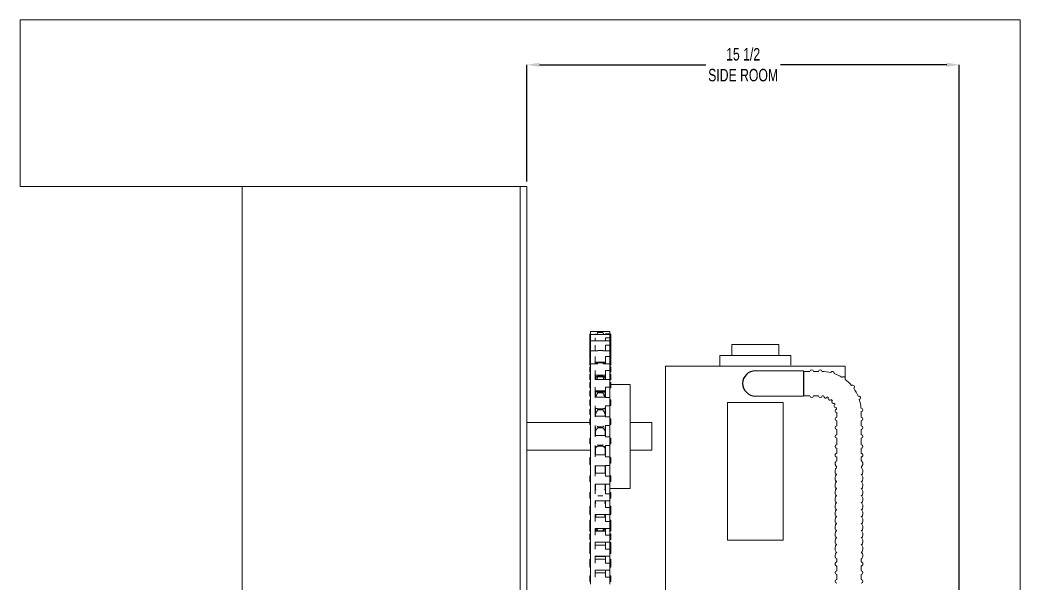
# Model space of a CAD drawing. Header units: inches. Extents: x 1.6 to 27.5, y 3.7 to 19.3.
# Drawn here: x 1.58 to 13.58, y 12.52 to 19.28 of the extents above; entities that cross this region are included whole.
import ezdxf

# ---------------------------------------------------------------- set-up
doc = ezdxf.new("R2010")
doc.units = ezdxf.units.IN
doc.header["$MEASUREMENT"] = 0
doc.header["$PDSIZE"] = -1
doc.layers.add('DIM', color=1, linetype='Continuous')
doc.styles.add('SLDTEXTSTYLE0', font='ARIAL.TTF', dxfattribs={"width": 0.7})
doc.dimstyles.new('SLDDIMSTYLE0', dxfattribs={"dimtxt": 0.15, "dimasz": 0.15, "dimexe": 0, "dimexo": 0.0625, "dimgap": 0.0375, "dimtad": 0, "dimtih": 1, "dimtoh": 1, "dimdec": 3, "dimlfac": 3, "dimrnd": 1e-09, "dimzin": 12, "dimdsep": 46, "dimtxsty": 'SLDTEXTSTYLE0', "dimsah": 1, "dimcen": 0.09, "dimadec": 0, "dimazin": 0, "dimtfac": 1, "dimtdec": 3, "dimtofl": 0, "dimtmove": 0, "dimatfit": 3, "dimfxl": 0, "dimtolj": 1, "dimtzin": 12, "dimarcsym": 0})

# ---------------------------------------------------------------- blocks, each defined once
blk = doc.blocks.new('*D42')
at = {"color": 0, "linetype": 'ByBlock', "lineweight": -2}
for p, q in [((7.666, 17.343), (7.666, 18.743)), ((7.816, 18.743), (9.811, 18.743)), ((12.704, 18.743), (10.708, 18.743)), ((12.854, 7.989), (12.854, 18.743))]:
    blk.add_line(p, q, dxfattribs=at)
at = {"color": 0, "linetype": 'ByBlock'}
for points in [[(7.666, 18.743), (7.816, 18.768), (7.816, 18.718)], [(12.854, 18.743), (12.704, 18.768), (12.704, 18.718)]]:
    blk.add_solid(points, dxfattribs=at)
at = {"layer": 'DEFPOINTS', "color": 0, "linetype": 'ByBlock'}
for p in [(7.666, 17.281), (12.854, 7.926)]:
    blk.add_point(p, dxfattribs=at)
at = {"color": 0, "linetype": 'ByBlock', "insert": (10.26, 18.743), "char_height": 0.15, "attachment_point": 5, "style": 'SLDTEXTSTYLE0'}
blk.add_mtext('15 1/2\\PSIDE ROOM', dxfattribs=at)

msp = doc.modelspace()

# ---------------------------------------------------------------- linework, layer by layer
at = {"color": 7, "linetype": 'Continuous', "lineweight": 15}
for p, q in [((1.582454, 19.2807), (1.582454, 17.2807)), ((13.582454, 19.2807), (1.582454, 19.2807)), ((13.582454, 5.280699), (13.582454, 19.2807)), ((1.582454, 17.2807), (4.24912, 17.2807)), ((4.24912, 17.2807), (7.582454, 17.2807)), ((4.24912, 11.247366), (4.24912, 17.2807)), ((7.582454, 17.2807), (7.582454, 10.614033)), ((7.665787, 17.2807), (7.582454, 17.2807)), ((7.665787, 17.2807), (7.665787, 10.614033)), ((8.420787, 15.507549), (8.420787, 15.473144)), ((8.429954, 15.540883), (8.429954, 15.512062)), ((8.429954, 15.512062), (8.429954, 15.506477)), ((8.429954, 15.506477), (8.429954, 15.500247)), ((8.429954, 15.500247), (8.429954, 15.466252)), ((8.483287, 15.512062), (8.483287, 15.506477)), ((8.515037, 15.528534), (8.515037, 15.529562)), ((8.515037, 15.529562), (8.577287, 15.529562)), ((8.577287, 15.528534), (8.515037, 15.528534)), ((8.577287, 15.528534), (8.577287, 15.529562)), ((8.608287, 15.512062), (8.66162, 15.512062)), ((8.608287, 15.512062), (8.608287, 15.506477)), ((8.66162, 15.540883), (8.66162, 15.512062)), ((8.66162, 15.512062), (8.66162, 15.506477)), ((8.66162, 15.506477), (8.66162, 15.466252)), ((8.670787, 15.507549), (8.670787, 15.473144)), ((8.420787, 15.473144), (8.420787, 15.470029)), ((8.420787, 15.470029), (8.420787, 15.406477)), ((8.420787, 15.406477), (8.420787, 15.394413)), ((8.420787, 15.394413), (8.420787, 15.387982)), ((8.420787, 15.387982), (8.420787, 15.327746)), ((8.429954, 15.466252), (8.429954, 15.427746)), ((8.429954, 15.427746), (8.429954, 15.414885)), ((8.429954, 15.414885), (8.429954, 15.375106)), ((8.429954, 15.375106), (8.429954, 15.307701)), ((8.483287, 15.466252), (8.483287, 15.427746)), ((8.483287, 15.375106), (8.483287, 15.307701)), ((8.608287, 15.466252), (8.66162, 15.466252)), ((8.608287, 15.466252), (8.608287, 15.428074)), ((8.608287, 15.375106), (8.608287, 15.307701)), ((8.608287, 15.375106), (8.66162, 15.375106)), ((8.66162, 15.466252), (8.66162, 15.428074)), ((8.66162, 15.427746), (8.66162, 15.375106)), ((8.66162, 15.375106), (8.66162, 15.307701)), ((8.670787, 15.473144), (8.670787, 15.470029)), ((8.670787, 15.470029), (8.670787, 15.406477)), ((8.670787, 15.406477), (8.670787, 15.394413)), ((8.670787, 15.394413), (8.670787, 15.387982)), ((8.670787, 15.387982), (8.670787, 15.327746)), ((10.12337, 15.384033), (10.206064, 15.384033)), ((10.206064, 15.384033), (10.688037, 15.384033)), ((8.420787, 15.327746), (8.420787, 15.274368)), ((8.420787, 15.274368), (8.420787, 15.263592)), ((8.420787, 15.263592), (8.420787, 15.207701)), ((8.429954, 15.307701), (8.429954, 15.28615)), ((8.429954, 15.28615), (8.429954, 15.242109)), ((8.429954, 15.242109), (8.429954, 15.150933)), ((8.483287, 15.242109), (8.483287, 15.150933)), ((8.515037, 15.307281), (8.515037, 15.310576)), ((8.515037, 15.310576), (8.577287, 15.310576)), ((8.577287, 15.307281), (8.577287, 15.310576)), ((8.608287, 15.242109), (8.66162, 15.242109)), ((8.608287, 15.242109), (8.608287, 15.150698)), ((8.66162, 15.307701), (8.66162, 15.242109)), ((8.66162, 15.242109), (8.66162, 15.150698)), ((8.670787, 15.327746), (8.670787, 15.274368)), ((8.670787, 15.274368), (8.670787, 15.263592)), ((8.670787, 15.263592), (8.670787, 15.207701)), ((9.979037, 15.2507), (10.104005, 15.2507)), ((10.104005, 15.2507), (10.83237, 15.2507)), ((8.420787, 15.201624), (8.420787, 15.134957)), ((8.429954, 15.150933), (8.429954, 15.118967)), ((8.489037, 15.174368), (8.489037, 15.150933)), ((8.515037, 15.162615), (8.515037, 15.170958)), ((8.515037, 15.170958), (8.577287, 15.170958)), ((8.577287, 15.162615), (8.515037, 15.162615)), ((8.577287, 15.162615), (8.577287, 15.170958)), ((8.603287, 15.150933), (8.603287, 15.174368)), ((8.66162, 15.150933), (8.66162, 15.072347)), ((8.670787, 15.201624), (8.670787, 15.134957)), ((9.32737, 15.124033), (11.484037, 15.124033)), ((8.420787, 15.117599), (8.420787, 15.101616)), ((8.420787, 15.101616), (8.420787, 15.050933)), ((8.420787, 15.028936), (8.420787, 14.962269)), ((8.429954, 15.118967), (8.429954, 15.072347)), ((8.429954, 15.072347), (8.429954, 14.962269)), ((8.483287, 15.072347), (8.483287, 14.963435)), ((8.489037, 15.017599), (8.489037, 14.981628)), ((8.515037, 14.994625), (8.515037, 15.00429)), ((8.515037, 15.00429), (8.577287, 15.00429)), ((8.577287, 14.994625), (8.577287, 15.00429)), ((8.603287, 14.981628), (8.603287, 15.017599)), ((8.608287, 15.072347), (8.66162, 15.072347)), ((8.608287, 15.072347), (8.608287, 14.963018)), ((8.66162, 15.072347), (8.66162, 14.963018)), ((8.670787, 15.117599), (8.670787, 15.101616)), ((8.670787, 15.101616), (8.670787, 15.050933)), ((8.670787, 15.028936), (8.670787, 14.962269)), ((10.405938, 15.068452), (10.984037, 15.068452)), ((10.984037, 15.068452), (10.984037, 14.765755)), ((10.988448, 14.768533), (10.988448, 15.0602)), ((11.20788, 15.055202), (11.20788, 15.0602)), ((8.420787, 14.930102), (8.420787, 14.908248)), ((8.420787, 14.908248), (8.420787, 14.863435)), ((8.429954, 14.963018), (8.429954, 14.919728)), ((8.429954, 14.919728), (8.429954, 14.872312)), ((8.489037, 14.963435), (8.489037, 14.981628)), ((8.577287, 14.994625), (8.515037, 14.994625)), ((8.603287, 14.963435), (8.603287, 14.981628)), ((8.66162, 14.963018), (8.608287, 14.963018)), ((8.66162, 14.963018), (8.66162, 14.872312)), ((8.670787, 14.930102), (8.670787, 14.908248)), ((8.670787, 14.908248), (8.670787, 14.863435)), ((8.905704, 14.9057), (8.905704, 13.6557)), ((8.420787, 14.828909), (8.420787, 14.762243)), ((8.429954, 14.872312), (8.429954, 14.749247)), ((8.483287, 14.872312), (8.483287, 14.749247)), ((8.489037, 14.830102), (8.489037, 14.812854)), ((8.489037, 14.752379), (8.489037, 14.812854)), ((8.515037, 14.804943), (8.515037, 14.815636)), ((8.515037, 14.815636), (8.577287, 14.815636)), ((8.577287, 14.804943), (8.515037, 14.804943)), ((8.577287, 14.804943), (8.577287, 14.815636)), ((8.603287, 14.812854), (8.603287, 14.830102)), ((8.603287, 14.752379), (8.603287, 14.812854)), ((8.608287, 14.872312), (8.608287, 14.749247)), ((8.608287, 14.872312), (8.66162, 14.872312)), ((8.66162, 14.872312), (8.66162, 14.749247)), ((10.984037, 14.765755), (10.405474, 14.765755)), ((8.420787, 14.719046), (8.420787, 14.690882)), ((8.420787, 14.690882), (8.420787, 14.652379)), ((8.429954, 14.749247), (8.429954, 14.696052)), ((8.429954, 14.696052), (8.429954, 14.649654)), ((8.429954, 14.649654), (8.429954, 14.517557)), ((8.483287, 14.649654), (8.483287, 14.517557)), ((8.66162, 14.749247), (8.608287, 14.749247)), ((8.608287, 14.649654), (8.608287, 14.517557)), ((8.608287, 14.649654), (8.66162, 14.649654)), ((8.66162, 14.749247), (8.66162, 14.649654)), ((8.66162, 14.649654), (8.66162, 14.517557)), ((8.670787, 14.719046), (8.670787, 14.690882)), ((8.670787, 14.690882), (8.670787, 14.652379)), ((10.07237, 13.036533), (10.07237, 14.686533)), ((10.07237, 14.686533), (10.739037, 14.686533)), ((10.739037, 13.036533), (10.739037, 14.686533)), ((8.420787, 14.609194), (8.420787, 14.542527)), ((8.489037, 14.527715), (8.489037, 14.619046)), ((8.489037, 14.527715), (8.489037, 14.525835)), ((8.515037, 14.599332), (8.515037, 14.610728)), ((8.515037, 14.610728), (8.577287, 14.610728)), ((8.577287, 14.599332), (8.515037, 14.599332)), ((8.577287, 14.599332), (8.577287, 14.610728)), ((8.603287, 14.527715), (8.603287, 14.619046)), ((8.603287, 14.525835), (8.603287, 14.527715)), ((8.420787, 14.492502), (8.420787, 14.45783)), ((8.420787, 14.45783), (8.420787, 14.425835)), ((8.429954, 14.517557), (8.429954, 14.456493)), ((8.429954, 14.456493), (8.429954, 14.412886)), ((8.429954, 14.412886), (8.429954, 14.27681)), ((8.483287, 14.412886), (8.483287, 14.27681)), ((8.66162, 14.517557), (8.608287, 14.517557)), ((8.608287, 14.412886), (8.66162, 14.412886)), ((8.608287, 14.412886), (8.608287, 14.27681)), ((8.66162, 14.517557), (8.66162, 14.412886)), ((8.66162, 14.412886), (8.66162, 14.27681)), ((8.670787, 14.492502), (8.670787, 14.45783)), ((8.670787, 14.45783), (8.670787, 14.425835)), ((9.165787, 14.447366), (9.165787, 14.322366)), ((8.483287, 14.322366), (8.489037, 14.322366)), ((8.489037, 14.329083), (8.489037, 14.392502)), ((8.489037, 14.329083), (8.489037, 14.292466)), ((8.515037, 14.384039), (8.515037, 14.395793)), ((8.515037, 14.395793), (8.577287, 14.395793)), ((8.577287, 14.384039), (8.515037, 14.384039)), ((8.577287, 14.384039), (8.577287, 14.395793)), ((8.603287, 14.329083), (8.603287, 14.392502)), ((8.603287, 14.292466), (8.603287, 14.329083)), ((9.165787, 14.239033), (9.165787, 14.322366)), ((8.420787, 14.259133), (8.420787, 14.218005)), ((8.420787, 14.218005), (8.420787, 14.192466)), ((8.429954, 14.27681), (8.429954, 14.210211)), ((8.429954, 14.210211), (8.429954, 14.171064)), ((8.429954, 14.171064), (8.429954, 14.036212)), ((8.483287, 14.171064), (8.483287, 14.036212)), ((8.515037, 14.165606), (8.515037, 14.17736)), ((8.515037, 14.17736), (8.577287, 14.17736)), ((8.577287, 14.165606), (8.515037, 14.165606)), ((8.577287, 14.165606), (8.577287, 14.17736)), ((8.66162, 14.27681), (8.608287, 14.27681)), ((8.608287, 14.171064), (8.66162, 14.171064)), ((8.608287, 14.171064), (8.608287, 14.036212)), ((8.66162, 14.27681), (8.66162, 14.171064)), ((8.66162, 14.171064), (8.66162, 14.036212)), ((8.670787, 14.259133), (8.670787, 14.218005)), ((8.670787, 14.218005), (8.670787, 14.192466)), ((9.165787, 14.239033), (9.165787, 14.114033)), ((8.489037, 14.12898), (8.489037, 14.159133)), ((8.489037, 14.12898), (8.489037, 14.061197)), ((8.603287, 14.12898), (8.603287, 14.159133)), ((8.603287, 14.061197), (8.603287, 14.12898)), ((8.420787, 14.027863), (8.420787, 13.980578)), ((8.420787, 13.980578), (8.420787, 13.961197)), ((8.420787, 13.942487), (8.420787, 13.961634)), ((8.429954, 14.036212), (8.429954, 13.966625)), ((8.429954, 13.966625), (8.429954, 13.933434)), ((8.429954, 13.933434), (8.429954, 13.804964)), ((8.483287, 13.933434), (8.483287, 13.804964)), ((8.489037, 13.927863), (8.489037, 13.842557)), ((8.603287, 13.842557), (8.603287, 13.927863)), ((8.66162, 14.036212), (8.608287, 14.036212)), ((8.608287, 13.933434), (8.66162, 13.933434)), ((8.608287, 13.933434), (8.608287, 13.804964)), ((8.66162, 14.036212), (8.66162, 13.933434)), ((8.66162, 13.933434), (8.66162, 13.804964)), ((8.670787, 14.027863), (8.670787, 13.980578)), ((8.670787, 13.980578), (8.670787, 13.961197)), ((11.384281, 14.034421), (11.384281, 13.987734)), ((11.675948, 13.987635), (11.675948, 14.034337)), ((8.420787, 13.807537), (8.420787, 13.808891)), ((8.420787, 13.807537), (8.420787, 13.754627)), ((8.429954, 13.804964), (8.429954, 13.735049)), ((8.66162, 13.804964), (8.608287, 13.804964)), ((8.66162, 13.804964), (8.66162, 13.709084)), ((8.670787, 13.807537), (8.670787, 13.754627)), ((8.420787, 13.754627), (8.420787, 13.740871)), ((8.429954, 13.735049), (8.429954, 13.708891)), ((8.429954, 13.708891), (8.429954, 13.591907)), ((8.483287, 13.708891), (8.483287, 13.591907)), ((8.489037, 13.707537), (8.489037, 13.664743)), ((8.603287, 13.664743), (8.603287, 13.707537)), ((8.608287, 13.709084), (8.66162, 13.709084)), ((8.608287, 13.709084), (8.608287, 13.591907)), ((8.66162, 13.709084), (8.66162, 13.591907)), ((8.670787, 13.754627), (8.670787, 13.740871)), ((8.420787, 13.60658), (8.420787, 13.608627)), ((8.420787, 13.60658), (8.420787, 13.548793)), ((8.429954, 13.591907), (8.429954, 13.52434)), ((8.489037, 13.639913), (8.489037, 13.664743)), ((8.515037, 13.566774), (8.577287, 13.566774)), ((8.603287, 13.639913), (8.603287, 13.664743)), ((8.66162, 13.591907), (8.608287, 13.591907)), ((8.66162, 13.591907), (8.66162, 13.506649)), ((8.670787, 13.60658), (8.670787, 13.608627)), ((8.670787, 13.60658), (8.670787, 13.548793)), ((8.420787, 13.548793), (8.420787, 13.539913)), ((8.420787, 13.443904), (8.420787, 13.377237)), ((8.429954, 13.52434), (8.429954, 13.506649)), ((8.429954, 13.506649), (8.429954, 13.428094)), ((8.483287, 13.506649), (8.483287, 13.428094)), ((8.489037, 13.477237), (8.489037, 13.505644)), ((8.603287, 13.477237), (8.603287, 13.505644)), ((8.608287, 13.506649), (8.66162, 13.506649)), ((8.608287, 13.506649), (8.608287, 13.428094)), ((8.66162, 13.506649), (8.66162, 13.428094)), ((8.670787, 13.548793), (8.670787, 13.539913)), ((8.670787, 13.443904), (8.670787, 13.377237)), ((8.420787, 13.360844), (8.420787, 13.377237)), ((8.420787, 13.341697), (8.420787, 13.360844)), ((8.429954, 13.428094), (8.429954, 13.343973)), ((8.429954, 13.343973), (8.429954, 13.261064)), ((8.483287, 13.343973), (8.483287, 13.261064)), ((8.489037, 13.310598), (8.489037, 13.343904)), ((8.603287, 13.310598), (8.603287, 13.343904)), ((8.66162, 13.428094), (8.608287, 13.428094)), ((8.608287, 13.343973), (8.66162, 13.343973)), ((8.608287, 13.343973), (8.608287, 13.261064)), ((8.66162, 13.428094), (8.66162, 13.343973)), ((8.66162, 13.343973), (8.66162, 13.261064)), ((8.670787, 13.360844), (8.670787, 13.377237)), ((8.670787, 13.341697), (8.670787, 13.360844)), ((8.420787, 13.276873), (8.420787, 13.210207)), ((8.420787, 13.16058), (8.420787, 13.2081)), ((8.429954, 13.261064), (8.429954, 13.176942)), ((8.489037, 13.310598), (8.489037, 13.310207)), ((8.603287, 13.310207), (8.603287, 13.310598)), ((8.66162, 13.261064), (8.608287, 13.261064)), ((8.66162, 13.261064), (8.66162, 13.176942)), ((8.670787, 13.276873), (8.670787, 13.210207)), ((8.670787, 13.16058), (8.670787, 13.2081)), ((8.420787, 13.141434), (8.420787, 13.16058)), ((8.420787, 13.109843), (8.420787, 13.043176)), ((8.429954, 13.176942), (8.429954, 13.094033)), ((8.429954, 13.094033), (8.429954, 13.009912)), ((8.483287, 13.176942), (8.483287, 13.094033)), ((8.489037, 13.158432), (8.489037, 13.176873)), ((8.515037, 13.142497), (8.515037, 13.147484)), ((8.515037, 13.147484), (8.577287, 13.147484)), ((8.577287, 13.142497), (8.577287, 13.147484)), ((8.603287, 13.158432), (8.603287, 13.176873)), ((8.608287, 13.176942), (8.66162, 13.176942)), ((8.608287, 13.176942), (8.608287, 13.094033)), ((8.66162, 13.094033), (8.608287, 13.094033)), ((8.66162, 13.176942), (8.66162, 13.094033)), ((8.66162, 13.094033), (8.66162, 13.009912)), ((8.670787, 13.141434), (8.670787, 13.16058)), ((8.670787, 13.109843), (8.670787, 13.043176)), ((8.420787, 12.960317), (8.420787, 13.007837)), ((8.420787, 12.942812), (8.420787, 12.960317)), ((8.429954, 13.009912), (8.429954, 12.927002)), ((8.483287, 13.009912), (8.483287, 12.927002)), ((8.608287, 13.009912), (8.66162, 13.009912)), ((8.608287, 13.009912), (8.608287, 12.927002)), ((8.66162, 13.009912), (8.66162, 12.927002)), ((8.670787, 12.960317), (8.670787, 13.007837)), ((8.670787, 12.942812), (8.670787, 12.960317)), ((10.07237, 13.036533), (10.739037, 13.036533)), ((8.420787, 12.942812), (8.420787, 12.876145)), ((8.429954, 12.927002), (8.429954, 12.842881)), ((8.429954, 12.842881), (8.429954, 12.759972)), ((8.483287, 12.842881), (8.483287, 12.759972)), ((8.66162, 12.927002), (8.608287, 12.927002)), ((8.608287, 12.842881), (8.66162, 12.842881)), ((8.608287, 12.842881), (8.608287, 12.759972)), ((8.66162, 12.927002), (8.66162, 12.842881)), ((8.66162, 12.842881), (8.66162, 12.759972)), ((8.670787, 12.942812), (8.670787, 12.876145)), ((8.420787, 12.775781), (8.420787, 12.807574)), ((8.420787, 12.775781), (8.420787, 12.709115)), ((8.429954, 12.759972), (8.429954, 12.67585)), ((8.66162, 12.759972), (8.608287, 12.759972)), ((8.66162, 12.759972), (8.66162, 12.67585)), ((8.670787, 12.775781), (8.670787, 12.807574)), ((8.670787, 12.775781), (8.670787, 12.709115)), ((11.384281, 12.728958), (11.384281, 12.699652)), ((11.675948, 12.699652), (11.675948, 12.729155)), ((8.420787, 12.608751), (8.420787, 12.542084)), ((8.429954, 12.67585), (8.429954, 12.592941)), ((8.483287, 12.67585), (8.483287, 12.592941)), ((8.608287, 12.67585), (8.66162, 12.67585)), ((8.608287, 12.67585), (8.608287, 12.592941)), ((8.66162, 12.67585), (8.66162, 12.592941)), ((8.670787, 12.608751), (8.670787, 12.542084)), ((8.420787, 12.540644), (8.420787, 12.542084)), ((8.429954, 12.592941), (8.429954, 12.50882)), ((8.66162, 12.592941), (8.608287, 12.592941)), ((8.66162, 12.592941), (8.66162, 12.50882)), ((8.670787, 12.540644), (8.670787, 12.542084))]:
    msp.add_line(p, q, dxfattribs=at)
at = {"color": 7, "linetype": 'Continuous', "lineweight": 15, "flags": 128}
for points in [[(11.587041, 14.859059), (11.587158, 14.859151), (11.587338, 14.859291), (11.587398, 14.859337)], [(11.649621, 14.724155), (11.650653, 14.724531), (11.651549, 14.724858), (11.652309, 14.725136), (11.652932, 14.725363), (11.653417, 14.72554), (11.653763, 14.725667), (11.653972, 14.725743), (11.654041, 14.725768)], [(11.384281, 12.89164), (11.375456, 12.882321), (11.367894, 12.869562), (11.364015, 12.856241), (11.363448, 12.848722), (11.363448, 12.848722)], [(11.675948, 12.805637), (11.685688, 12.816354), (11.69288, 12.829174), (11.696398, 12.842542), (11.696052, 12.857245), (11.691735, 12.870889), (11.683967, 12.88336), (11.675948, 12.891591)]]:
    msp.add_lwpolyline(points, dxfattribs=at)
msp.add_arc((10.405704, 14.917104), 0.151349, 89.9469968, 269.9298781)
at = {"color": 7, "linetype": 'Continuous', "lineweight": 15}
for centre, radius, start, end in [((11.08288, 15.0602), 0.020833, 0, 180), ((11.187047, 15.0602), 0.020833, 0, 180), ((11.196781, 14.581033), 0.479167, 76.2619275, 88.6519463), ((11.330719, 15.0411), 0.020833, 343.7683161, 163.7683161), ((11.196781, 14.581033), 0.479167, 58.358749, 71.270689), ((8.754494, 15.529836), 0.625604, 266.0741664, 273.8776016), ((11.465674, 14.97764), 0.020833, 325.863385, 145.863385), ((11.196781, 14.581033), 0.479167, 40.4550282, 53.3513471), ((11.574583, 14.875764), 0.020833, 307.9584539, 127.9584539), ((11.08288, 14.768533), 0.020833, 180, 0), ((11.187047, 14.768533), 0.020833, 180, 0), ((11.196781, 14.581033), 0.1875, 80.0670917, 86.6234748), ((11.249192, 14.761059), 0.020833, 166.9530547, 340.5835776), ((11.196781, 14.581033), 0.479167, 22.5652271, 35.466832), ((11.646897, 14.745338), 0.020833, 290.0535228, 110.0535228), ((11.196781, 14.581033), 0.1875, 62.1713058, 67.4207471), ((11.302, 14.736227), 0.020833, 149.0481236, 325.863385), ((11.196781, 14.581033), 0.1875, 44.3039242, 49.5423689), ((11.344617, 14.696362), 0.020833, 131.1431925, 304.7737154), ((11.372914, 14.645326), 0.020833, 113.2382614, 286.8687843), ((11.196781, 14.581033), 0.1875, 26.3896422, 31.6153112), ((11.196781, 14.581033), 0.479167, 4.6438882, 17.5507944), ((11.384149, 14.588063), 0.020833, 95.3333303, 270.3625348), ((11.196781, 14.581033), 0.1875, 8.4622678, 13.7026634), ((11.675611, 14.598998), 0.020833, 272.1485917, 92.1485917), ((11.384281, 14.489366), 0.020833, 90, 270), ((11.384281, 14.3852), 0.020833, 90, 270), ((11.675948, 14.489366), 0.020833, 270, 90), ((11.675948, 14.3852), 0.020833, 270, 90), ((11.384281, 14.281033), 0.020833, 90, 270), ((11.675948, 14.281033), 0.020833, 270, 90), ((11.384281, 14.159418), 0.020833, 90, 270), ((11.675948, 14.159418), 0.020833, 270, 90), ((11.384281, 12.645866), 0.020833, 90, 270), ((11.675948, 12.645866), 0.020833, 270, 90), ((11.384281, 12.5417), 0.020833, 90, 270), ((11.675948, 12.5417), 0.020833, 270, 90)]:
    msp.add_arc(centre, radius, start, end, dxfattribs=at)
for points in [[(8.429954, 15.507549), (8.420787, 15.507549)], [(8.66162, 15.540883), (8.429954, 15.540883)], [(8.66162, 15.506477), (8.429954, 15.506477)], [(8.515037, 15.528534), (8.505935, 15.506477)], [(8.586389, 15.506477), (8.577287, 15.528534)], [(8.670787, 15.507549), (8.66162, 15.507549)], [(8.429954, 15.473144), (8.420787, 15.473144)], [(8.420787, 15.406477), (8.429954, 15.406477)], [(8.429954, 15.394413), (8.420787, 15.394413)], [(8.66162, 15.427746), (8.429954, 15.427746)], [(8.670787, 15.473144), (8.66162, 15.473144)], [(8.66162, 15.406477), (8.670787, 15.406477)], [(8.670787, 15.394413), (8.66162, 15.394413)], [(10.12337, 15.384033), (10.12337, 15.2507)], [(10.688037, 15.2507), (10.688037, 15.384033)], [(8.420787, 15.327746), (8.429954, 15.327746)], [(8.429954, 15.274368), (8.420787, 15.274368)], [(8.512994, 15.307701), (8.429954, 15.307701)], [(8.511855, 15.306497), (8.515037, 15.310576)], [(8.577287, 15.310576), (8.580469, 15.306497)], [(8.66162, 15.307701), (8.57933, 15.307701)], [(8.66162, 15.327746), (8.670787, 15.327746)], [(8.670787, 15.274368), (8.66162, 15.274368)], [(9.979037, 15.2507), (9.979037, 15.124033)], [(10.83237, 15.135904), (10.83237, 15.2507)], [(8.420787, 15.207701), (8.429954, 15.207701)], [(8.429954, 15.201624), (8.420787, 15.201624)], [(8.420787, 15.134957), (8.429954, 15.134957)], [(8.508951, 15.150933), (8.429954, 15.150933)], [(8.483287, 15.174368), (8.608287, 15.174368)], [(8.496399, 15.150933), (8.500457, 15.158226)], [(8.500457, 15.158226), (8.515037, 15.170958)], [(8.515037, 15.162615), (8.510231, 15.150933)], [(8.577287, 15.170958), (8.591868, 15.158226)], [(8.582094, 15.150933), (8.577287, 15.162615)], [(8.66162, 15.150933), (8.583373, 15.150933)], [(8.591868, 15.158226), (8.595925, 15.150933)], [(8.66162, 15.207701), (8.670787, 15.207701)], [(8.670787, 15.201624), (8.66162, 15.201624)], [(8.66162, 15.134957), (8.670787, 15.134957)], [(9.32737, 15.124033), (9.32737, 14.749033)], [(11.484037, 14.98748), (11.484037, 15.124033)], [(8.429954, 15.117599), (8.420787, 15.117599)], [(8.420787, 15.050933), (8.429954, 15.050933)], [(8.429954, 15.028936), (8.420787, 15.028936)], [(8.483287, 15.017599), (8.608287, 15.017599)], [(8.500457, 14.997906), (8.515037, 15.00429)], [(8.577287, 15.00429), (8.591868, 14.997906)], [(8.670787, 15.117599), (8.66162, 15.117599)], [(8.66162, 15.050933), (8.670787, 15.050933)], [(8.670787, 15.028936), (8.66162, 15.028936)], [(11.062047, 15.0602), (10.988448, 15.0602)], [(11.166213, 15.0602), (11.103713, 15.0602)], [(8.420787, 14.962269), (8.429954, 14.962269)], [(8.429954, 14.930102), (8.420787, 14.930102)], [(8.608287, 14.963435), (8.483287, 14.963435)], [(8.489037, 14.981628), (8.489148, 14.98156)], [(8.495259, 14.991539), (8.500457, 14.997906)], [(8.515037, 14.994625), (8.500457, 14.961935)], [(8.591868, 14.961935), (8.577287, 14.994625)], [(8.591868, 14.997906), (8.597066, 14.991539)], [(8.603176, 14.98156), (8.603287, 14.981628)], [(8.66162, 14.962269), (8.670787, 14.962269)], [(8.670787, 14.930102), (8.66162, 14.930102)], [(8.711662, 14.9057), (8.670787, 14.9057)], [(8.905704, 14.9057), (8.796801, 14.9057)], [(11.484037, 14.964549), (11.484037, 14.9678)], [(8.420787, 14.863435), (8.429954, 14.863435)], [(8.429954, 14.828909), (8.420787, 14.828909)], [(8.420787, 14.762243), (8.429954, 14.762243)], [(8.483287, 14.830102), (8.608287, 14.830102)], [(8.495259, 14.763845), (8.492379, 14.752379)], [(8.495259, 14.812598), (8.500457, 14.815793)], [(8.500457, 14.775995), (8.495259, 14.763845)], [(8.500457, 14.815793), (8.515037, 14.815636)], [(8.515037, 14.804943), (8.500457, 14.775995)], [(8.584752, 14.817366), (8.507572, 14.817366)], [(8.577287, 14.815636), (8.591868, 14.815793)], [(8.591868, 14.775995), (8.577287, 14.804943)], [(8.591868, 14.815793), (8.597066, 14.812598)], [(8.597066, 14.763845), (8.591868, 14.775995)], [(8.599911, 14.752379), (8.597066, 14.763845)], [(8.603176, 14.811245), (8.603287, 14.812854)], [(8.66162, 14.863435), (8.670787, 14.863435)], [(10.988448, 14.768533), (11.062047, 14.768533)], [(11.103713, 14.768533), (11.166213, 14.768533)], [(8.429954, 14.719046), (8.420787, 14.719046)], [(8.420787, 14.652379), (8.429954, 14.652379)], [(8.608287, 14.752379), (8.483287, 14.752379)], [(8.670787, 14.719046), (8.66162, 14.719046)], [(8.66162, 14.652379), (8.670787, 14.652379)], [(9.32737, 14.749033), (9.32737, 12.4257)], [(8.429954, 14.609194), (8.420787, 14.609194)], [(8.420787, 14.542527), (8.429954, 14.542527)], [(8.483287, 14.619046), (8.49045, 14.619046)], [(8.608287, 14.525835), (8.483287, 14.525835)], [(8.489148, 14.534562), (8.489037, 14.527715)], [(8.491109, 14.619317), (8.495259, 14.617495)], [(8.495259, 14.617495), (8.500457, 14.617422)], [(8.500457, 14.575006), (8.495259, 14.565535)], [(8.500457, 14.617422), (8.515037, 14.610728)], [(8.515037, 14.599332), (8.500457, 14.575006)], [(8.577287, 14.610728), (8.591868, 14.617422)], [(8.591868, 14.575006), (8.577287, 14.599332)], [(8.591868, 14.617422), (8.597066, 14.617495)], [(8.597066, 14.565535), (8.591868, 14.575006)], [(8.597066, 14.617495), (8.601254, 14.619264)], [(8.601874, 14.619046), (8.608287, 14.619046)], [(8.603287, 14.527715), (8.603176, 14.534562)], [(11.384281, 14.567273), (11.384281, 14.5102)], [(11.675948, 14.5102), (11.675948, 14.578129)], [(8.420787, 14.447366), (7.665787, 14.447366)], [(8.429954, 14.492502), (8.420787, 14.492502)], [(8.420787, 14.425835), (8.429954, 14.425835)], [(8.504339, 14.405351), (8.515037, 14.395793)], [(8.577287, 14.395793), (8.588366, 14.406523)], [(8.670787, 14.492502), (8.66162, 14.492502)], [(8.66162, 14.425835), (8.670787, 14.425835)], [(9.165787, 14.447366), (8.905704, 14.447366)], [(11.384281, 14.468533), (11.384281, 14.406033)], [(11.675948, 14.406033), (11.675948, 14.468533)], [(8.483287, 14.392502), (8.492284, 14.392502)], [(8.608287, 14.292466), (8.483287, 14.292466)], [(8.489148, 14.334843), (8.489037, 14.329083)], [(8.500457, 14.365075), (8.495259, 14.358571)], [(8.515037, 14.384039), (8.500457, 14.365075)], [(8.591868, 14.365075), (8.577287, 14.384039)], [(8.597066, 14.358571), (8.591868, 14.365075)], [(8.60004, 14.392502), (8.608287, 14.392502)], [(8.603287, 14.329083), (8.603176, 14.334843)], [(11.384281, 14.364366), (11.384281, 14.301866)], [(11.675948, 14.301866), (11.675948, 14.364366)], [(8.429954, 14.259133), (8.420787, 14.259133)], [(8.420787, 14.192466), (8.429954, 14.192466)], [(8.515037, 14.165606), (8.500457, 14.15258)], [(8.512421, 14.180763), (8.515037, 14.17736)], [(8.577287, 14.17736), (8.580165, 14.181544)], [(8.591868, 14.15258), (8.577287, 14.165606)], [(8.670787, 14.259133), (8.66162, 14.259133)], [(8.66162, 14.192466), (8.670787, 14.192466)], [(11.384281, 14.2602), (11.384281, 14.180251)], [(11.675948, 14.180251), (11.675948, 14.2602)], [(7.665787, 14.114033), (8.429954, 14.114033)], [(8.483287, 14.159133), (8.494951, 14.159133)], [(8.483287, 14.114033), (8.489037, 14.114033)], [(8.483287, 14.109417), (8.489037, 14.109417)], [(8.608287, 14.061197), (8.483287, 14.061197)], [(8.489148, 14.133479), (8.489037, 14.12898)], [(8.500457, 14.15258), (8.495259, 14.14924)], [(8.597066, 14.14924), (8.591868, 14.15258)], [(8.597374, 14.159133), (8.608287, 14.159133)], [(8.603287, 14.12898), (8.603176, 14.133479)], [(8.905704, 14.114033), (9.165787, 14.114033)], [(11.384281, 14.138584), (11.384281, 14.076085)], [(11.675948, 14.076086), (11.675948, 14.138584)], [(8.429954, 14.027863), (8.420787, 14.027863)], [(8.420787, 13.961197), (8.429954, 13.961197)], [(8.420787, 13.942487), (8.429954, 13.942487)], [(8.483287, 13.927863), (8.608287, 13.927863)], [(8.670787, 14.027863), (8.66162, 14.027863)], [(8.66162, 13.961197), (8.670787, 13.961197)], [(8.429954, 13.808891), (8.420787, 13.808891)], [(8.429954, 13.807537), (8.420787, 13.807537)], [(8.483287, 13.909154), (8.489037, 13.909154)], [(8.489037, 13.842224), (8.483287, 13.842224)], [(8.608287, 13.840871), (8.483287, 13.840871)], [(8.670787, 13.807537), (8.66162, 13.807537)], [(8.420787, 13.740871), (8.429954, 13.740871)], [(8.483287, 13.707537), (8.608287, 13.707537)], [(8.66162, 13.740871), (8.670787, 13.740871)], [(8.429954, 13.608627), (8.420787, 13.608627)], [(8.429954, 13.60658), (8.420787, 13.60658)], [(8.489037, 13.64196), (8.483287, 13.64196)], [(8.48917, 13.639913), (8.483287, 13.639913)], [(8.489037, 13.664743), (8.489148, 13.656375)], [(8.489148, 13.656375), (8.490563, 13.636875)], [(8.601761, 13.636875), (8.603176, 13.656375)], [(8.608287, 13.639913), (8.603155, 13.639913)], [(8.603176, 13.656375), (8.603287, 13.664743)], [(8.603287, 13.6557), (8.608287, 13.6557)], [(8.608287, 13.64196), (8.603287, 13.64196)], [(8.66162, 13.6557), (8.905704, 13.6557)], [(8.670787, 13.608627), (8.66162, 13.608627)], [(8.670787, 13.60658), (8.66162, 13.60658)], [(8.420787, 13.539913), (8.429954, 13.539913)], [(8.429954, 13.443904), (8.420787, 13.443904)], [(8.483287, 13.50658), (8.608287, 13.50658)], [(8.489659, 13.477237), (8.483287, 13.477237)], [(8.489037, 13.505644), (8.489148, 13.496887)], [(8.489148, 13.496887), (8.490534, 13.476223)], [(8.60179, 13.476223), (8.603176, 13.496887)], [(8.608287, 13.477237), (8.602665, 13.477237)], [(8.603176, 13.496887), (8.603287, 13.505644)], [(8.66162, 13.539913), (8.670787, 13.539913)], [(8.670787, 13.443904), (8.66162, 13.443904)], [(8.420787, 13.377237), (8.429954, 13.377237)], [(8.420787, 13.341697), (8.429954, 13.341697)], [(8.483287, 13.343904), (8.608287, 13.343904)], [(8.66162, 13.377237), (8.670787, 13.377237)], [(8.66162, 13.341697), (8.670787, 13.341697)], [(8.429954, 13.276873), (8.420787, 13.276873)], [(8.420787, 13.210207), (8.429954, 13.210207)], [(8.429954, 13.2081), (8.420787, 13.2081)], [(8.608287, 13.310207), (8.483287, 13.310207)], [(8.495259, 13.312409), (8.495905, 13.310207)], [(8.596419, 13.310207), (8.597066, 13.312409)], [(8.670787, 13.276873), (8.66162, 13.276873)], [(8.66162, 13.210207), (8.670787, 13.210207)], [(8.670787, 13.2081), (8.66162, 13.2081)], [(8.420787, 13.141434), (8.429954, 13.141434)], [(8.429954, 13.109843), (8.420787, 13.109843)], [(8.483287, 13.176873), (8.608287, 13.176873)], [(8.608287, 13.143176), (8.483287, 13.143176)], [(8.500457, 13.166582), (8.496702, 13.176959)], [(8.515037, 13.142497), (8.500457, 13.166582)], [(8.503658, 13.176873), (8.515037, 13.147484)], [(8.577287, 13.147484), (8.588667, 13.176873)], [(8.591868, 13.166582), (8.577287, 13.142497)], [(8.595622, 13.176959), (8.591868, 13.166582)], [(8.66162, 13.141434), (8.670787, 13.141434)], [(8.670787, 13.109843), (8.66162, 13.109843)], [(8.420787, 13.043176), (8.429954, 13.043176)], [(8.429954, 13.007837), (8.420787, 13.007837)], [(8.483287, 13.009843), (8.608287, 13.009843)], [(8.608287, 12.976145), (8.483287, 12.976145)], [(8.66162, 13.043176), (8.670787, 13.043176)], [(8.670787, 13.007837), (8.66162, 13.007837)], [(8.429954, 12.942812), (8.420787, 12.942812)], [(8.420787, 12.876145), (8.429954, 12.876145)], [(8.483287, 12.842812), (8.608287, 12.842812)], [(8.608287, 12.840907), (8.483287, 12.840907)], [(8.670787, 12.942812), (8.66162, 12.942812)], [(8.66162, 12.876145), (8.670787, 12.876145)], [(8.429954, 12.807574), (8.420787, 12.807574)], [(8.429954, 12.775781), (8.420787, 12.775781)], [(8.608287, 12.809115), (8.483287, 12.809115)], [(8.670787, 12.807574), (8.66162, 12.807574)], [(8.670787, 12.775781), (8.66162, 12.775781)], [(11.384281, 12.809223), (11.384281, 12.776271)], [(11.675948, 12.776271), (11.675948, 12.809223)], [(8.420787, 12.709115), (8.429954, 12.709115)], [(8.429954, 12.608751), (8.420787, 12.608751)], [(8.483287, 12.675781), (8.608287, 12.675781)], [(8.608287, 12.642084), (8.483287, 12.642084)], [(8.66162, 12.709115), (8.670787, 12.709115)], [(8.670787, 12.608751), (8.66162, 12.608751)], [(11.384281, 12.699652), (11.384281, 12.6667)], [(11.384281, 12.625033), (11.384281, 12.562533)], [(11.675948, 12.6667), (11.675948, 12.699652)], [(11.675948, 12.562533), (11.675948, 12.625033)], [(8.420787, 12.542084), (8.429954, 12.542084)], [(8.420787, 12.540644), (8.429954, 12.540644)], [(8.66162, 12.542084), (8.670787, 12.542084)], [(8.66162, 12.540644), (8.670787, 12.540644)]]:
    msp.add_open_spline(points, degree=1, dxfattribs=at)
for points, knots in [([(8.489148, 14.98156), (8.489522, 14.982345), (8.490281, 14.983939), (8.493583, 14.98898), (8.495259, 14.991539)], [0, 0, 0, 0, 0.492439206, 1, 1, 1, 1]), ([(8.597066, 14.991539), (8.598698, 14.98905), (8.602015, 14.983993), (8.602785, 14.982379), (8.603176, 14.98156)], [0, 0, 0, 0, 0.4922259194, 1, 1, 1, 1]), ([(8.49057, 14.810329), (8.490664, 14.810246), (8.49129, 14.809687), (8.493435, 14.81126), (8.495259, 14.812598)], [0, 0, 0, 0, 0.149873099, 1, 1, 1, 1]), ([(8.597066, 14.812598), (8.598837, 14.811298), (8.600986, 14.809722), (8.601614, 14.810277), (8.601724, 14.810374)], [0, 0, 0, 0, 0.82448294, 1, 1, 1, 1]), ([(8.495259, 14.565535), (8.493626, 14.561196), (8.490309, 14.55238), (8.489539, 14.540562), (8.489148, 14.534562)], [0, 0, 0, 0, 0.4922267832, 1, 1, 1, 1]), ([(8.603176, 14.534562), (8.602802, 14.540387), (8.602043, 14.552216), (8.598742, 14.561051), (8.597066, 14.565535)], [0, 0, 0, 0, 0.49243949, 1, 1, 1, 1]), ([(8.495259, 14.358571), (8.493626, 14.355494), (8.490309, 14.349243), (8.489539, 14.339692), (8.489148, 14.334843)], [0, 0, 0, 0, 0.492227294, 1, 1, 1, 1]), ([(8.603176, 14.334843), (8.602802, 14.339553), (8.602043, 14.349118), (8.598742, 14.355388), (8.597066, 14.358571)], [0, 0, 0, 0, 0.492438129, 1, 1, 1, 1]), ([(8.495259, 14.14924), (8.493626, 14.147519), (8.490309, 14.144023), (8.489539, 14.13703), (8.489148, 14.133479)], [0, 0, 0, 0, 0.492226058, 1, 1, 1, 1]), ([(8.603176, 14.133479), (8.602802, 14.136931), (8.602043, 14.143941), (8.598742, 14.147456), (8.597066, 14.14924)], [0, 0, 0, 0, 0.492439291, 1, 1, 1, 1]), ([(11.381397, 14.075937), (11.380873, 14.075851), (11.379899, 14.075693), (11.376932, 14.074871), (11.372905, 14.072975), (11.368451, 14.069291), (11.364748, 14.063601), (11.363504, 14.058486), (11.363454, 14.055629), (11.363448, 14.055251)], [0, 0, 0, 0, 0.116736883, 0.21672845, 0.357788828, 0.53400639, 0.740387876, 0.965604161, 1, 1, 1, 1]), ([(11.363448, 14.055251), (11.363721, 14.052683), (11.364214, 14.048048), (11.367511, 14.042482), (11.371212, 14.038784), (11.374857, 14.036527), (11.37786, 14.035355), (11.379905, 14.034826), (11.380681, 14.034688), (11.381066, 14.03462)], [0, 0, 0, 0, 0.237842543, 0.429411571, 0.589516312, 0.725290527, 0.834465351, 0.917806213, 1, 1, 1, 1]), ([(11.675948, 14.03427), (11.676159, 14.03428), (11.676989, 14.034318), (11.677905, 14.034423), (11.679715, 14.034694), (11.682067, 14.035246), (11.685748, 14.036654), (11.690173, 14.039621), (11.69435, 14.044686), (11.696897, 14.051474), (11.696893, 14.058917), (11.694546, 14.065335), (11.691001, 14.06997), (11.687256, 14.072939), (11.683835, 14.074641), (11.681304, 14.075444), (11.679885, 14.075761), (11.679392, 14.075838), (11.679217, 14.075866)], [0, 0, 0, 0, 0.032933154, 0.129134308, 0.180153539, 0.222438248, 0.273161967, 0.348214715, 0.432301743, 0.528430012, 0.627544272, 0.718539932, 0.792348656, 0.85500047, 0.907330463, 0.947491023, 0.981305695, 1, 1, 1, 1]), ([(11.384281, 13.988368), (11.383708, 13.987952), (11.379359, 13.984703), (11.37261, 13.978374), (11.366018, 13.967829), (11.363616, 13.958959), (11.363478, 13.954011), (11.363448, 13.952946)], [0.8766271647, 0.8766271647, 0.8766271647, 0.8766271647, 0.8826986853, 0.9233841651, 0.9583659226, 0.9910470361, 1, 1, 1, 1]), ([(11.363448, 13.952946), (11.363718, 13.949662), (11.364316, 13.942396), (11.369305, 13.932247), (11.375986, 13.923903), (11.381784, 13.919702), (11.384281, 13.917893)], [0, 0, 0, 0, 0.225294853, 0.498310852, 0.783901479, 1, 1, 1, 1]), ([(11.675948, 13.917997), (11.678558, 13.919864), (11.68469, 13.92425), (11.691502, 13.933019), (11.696336, 13.9441), (11.697311, 13.956165), (11.694262, 13.967745), (11.687906, 13.977905), (11.681325, 13.984298), (11.676958, 13.987635), (11.675948, 13.988369)], [0, 0, 0, 0, 0.0275023158, 0.0646247503, 0.0980941514, 0.1305408276, 0.1644440199, 0.1980780854, 0.2348914134, 0.2456024028, 0.2456024028, 0.2456024028, 0.2456024028]), ([(11.384281, 13.913395), (11.382979, 13.911882), (11.377495, 13.905117), (11.369812, 13.892409), (11.364298, 13.876028), (11.363702, 13.865409), (11.363448, 13.860888)], [0.862458827, 0.862458827, 0.862458827, 0.862458827, 0.8760774711, 0.9222631104, 0.9668975796, 1, 1, 1, 1]), ([(11.363448, 13.860888), (11.363614, 13.857318), (11.364047, 13.848035), (11.36799, 13.833451), (11.37388, 13.823375), (11.376777, 13.818417)], [0, 0, 0, 0, 0.240859803, 0.626491251, 1, 1, 1, 1]), ([(11.384281, 13.829258), (11.382979, 13.827745), (11.377495, 13.82098), (11.369812, 13.808272), (11.364298, 13.791891), (11.363702, 13.781272), (11.363448, 13.776751)], [0.8624588033, 0.8624588033, 0.8624588033, 0.8624588033, 0.876077444, 0.9222630531, 0.9668975501, 1, 1, 1, 1]), ([(11.683251, 13.818881), (11.68462, 13.820737), (11.689853, 13.827835), (11.694762, 13.841635), (11.69753, 13.859389), (11.695672, 13.876866), (11.689859, 13.893455), (11.682494, 13.905401), (11.677307, 13.911812), (11.675948, 13.913391)], [0, 0, 0, 0, 0.0159880402, 0.0611532126, 0.1045899232, 0.1467937912, 0.1886594994, 0.2310826555, 0.2452937561, 0.2452937561, 0.2452937561, 0.2452937561]), ([(11.683251, 13.734744), (11.68462, 13.7366), (11.689853, 13.743698), (11.694762, 13.757498), (11.69753, 13.775252), (11.695672, 13.792729), (11.689859, 13.809318), (11.682494, 13.821264), (11.677307, 13.827675), (11.675948, 13.829254)], [0, 0, 0, 0, 0.0159880256, 0.0611532543, 0.1045899023, 0.1467938293, 0.188659536, 0.231082662, 0.2452937465, 0.2452937465, 0.2452937465, 0.2452937465]), ([(11.363448, 13.776751), (11.363614, 13.773181), (11.364047, 13.763898), (11.36799, 13.749314), (11.37388, 13.739238), (11.376777, 13.73428)], [0, 0, 0, 0, 0.240859959, 0.626491656, 1, 1, 1, 1]), ([(11.384281, 13.745121), (11.382979, 13.743608), (11.377495, 13.736843), (11.369812, 13.724135), (11.364298, 13.707754), (11.363702, 13.697135), (11.363448, 13.692614)], [0.8624588504, 0.8624588504, 0.8624588504, 0.8624588504, 0.8760775049, 0.9222630844, 0.9668975806, 1, 1, 1, 1]), ([(11.363448, 13.692614), (11.363614, 13.689044), (11.364047, 13.679761), (11.36799, 13.665177), (11.37388, 13.655101), (11.376777, 13.650143)], [0, 0, 0, 0, 0.240860178, 0.626490963, 1, 1, 1, 1]), ([(11.683251, 13.650607), (11.68462, 13.652463), (11.689853, 13.659561), (11.694762, 13.673361), (11.69753, 13.691115), (11.695672, 13.708592), (11.689859, 13.725181), (11.682494, 13.737127), (11.677307, 13.743538), (11.675948, 13.745117)], [0, 0, 0, 0, 0.0159880781, 0.061153248, 0.1045898952, 0.1467938214, 0.1886595272, 0.231082681, 0.2452937833, 0.2452937833, 0.2452937833, 0.2452937833]), ([(11.384281, 13.660984), (11.382979, 13.659471), (11.377495, 13.652706), (11.369812, 13.639998), (11.364298, 13.623617), (11.363702, 13.612998), (11.363448, 13.608477)], [0.8624588081, 0.8624588081, 0.8624588081, 0.8624588081, 0.8760774464, 0.9222630836, 0.9668975803, 1, 1, 1, 1]), ([(11.363448, 13.608477), (11.363614, 13.604908), (11.364047, 13.595624), (11.36799, 13.58104), (11.37388, 13.570964), (11.376777, 13.566006)], [0, 0, 0, 0, 0.240859617, 0.626490957, 1, 1, 1, 1]), ([(11.384281, 13.576847), (11.382979, 13.575334), (11.377495, 13.568569), (11.369812, 13.555861), (11.364298, 13.53948), (11.363702, 13.528861), (11.363448, 13.52434)], [0.8624587982, 0.8624587982, 0.8624587982, 0.8624587982, 0.8760774408, 0.9222630801, 0.9668975788, 1, 1, 1, 1]), ([(11.683251, 13.56647), (11.68462, 13.568326), (11.689853, 13.575424), (11.694762, 13.589224), (11.69753, 13.606978), (11.695672, 13.624455), (11.689859, 13.641044), (11.682494, 13.65299), (11.677307, 13.659401), (11.675948, 13.66098)], [0, 0, 0, 0, 0.0159880254, 0.0611531958, 0.1045899341, 0.1467938309, 0.188659449, 0.2310826317, 0.2452937323, 0.2452937323, 0.2452937323, 0.2452937323]), ([(11.683251, 13.482333), (11.68462, 13.484189), (11.689853, 13.491287), (11.694762, 13.505087), (11.69753, 13.522841), (11.695672, 13.540318), (11.689859, 13.556907), (11.682494, 13.568853), (11.677307, 13.575264), (11.675948, 13.576843)], [0, 0, 0, 0, 0.015987998, 0.0611532283, 0.1045899077, 0.1467938064, 0.188659544, 0.2310826716, 0.2452937508, 0.2452937508, 0.2452937508, 0.2452937508]), ([(11.363448, 13.52434), (11.363614, 13.520771), (11.364047, 13.511487), (11.36799, 13.496903), (11.37388, 13.486827), (11.376777, 13.481869)], [0, 0, 0, 0, 0.240860168, 0.626491759, 1, 1, 1, 1]), ([(11.384281, 13.49271), (11.382979, 13.491197), (11.377495, 13.484432), (11.369812, 13.471724), (11.364298, 13.455343), (11.363702, 13.444724), (11.363448, 13.440203)], [0.8624588476, 0.8624588476, 0.8624588476, 0.8624588476, 0.8760774923, 0.9222631352, 0.9668976374, 1, 1, 1, 1]), ([(11.363448, 13.440203), (11.363614, 13.436634), (11.364047, 13.42735), (11.36799, 13.412766), (11.37388, 13.40269), (11.376777, 13.397732)], [0, 0, 0, 0, 0.240860608, 0.626490905, 1, 1, 1, 1]), ([(11.683251, 13.398196), (11.68462, 13.400052), (11.689853, 13.40715), (11.694762, 13.42095), (11.69753, 13.438704), (11.695672, 13.456181), (11.689859, 13.47277), (11.682494, 13.484716), (11.677307, 13.491127), (11.675948, 13.492706)], [0, 0, 0, 0, 0.0159879993, 0.0611531752, 0.104589858, 0.14679376, 0.1886595009, 0.2310826318, 0.245293749, 0.245293749, 0.245293749, 0.245293749]), ([(8.490374, 13.343904), (8.490517, 13.341482), (8.491162, 13.330591), (8.493466, 13.320363), (8.495259, 13.312409)], [0, 0, 0, 0, 0.22231843, 1, 1, 1, 1]), ([(8.597066, 13.312409), (8.598808, 13.320118), (8.601117, 13.330337), (8.601765, 13.341228), (8.601924, 13.343904)], [0, 0, 0, 0, 0.754343048, 1, 1, 1, 1]), ([(11.384281, 13.408573), (11.382979, 13.40706), (11.377495, 13.400295), (11.369812, 13.387587), (11.364298, 13.371206), (11.363702, 13.360587), (11.363448, 13.356066)], [0.8624588361, 0.8624588361, 0.8624588361, 0.8624588361, 0.8760774944, 0.9222631363, 0.9668975785, 1, 1, 1, 1]), ([(11.363448, 13.356066), (11.363614, 13.352497), (11.364047, 13.343213), (11.36799, 13.328629), (11.37388, 13.318553), (11.376777, 13.313595)], [0, 0, 0, 0, 0.24086006, 0.626490904, 1, 1, 1, 1]), ([(11.384281, 13.324436), (11.382979, 13.322923), (11.377495, 13.316158), (11.369812, 13.30345), (11.364298, 13.287069), (11.363702, 13.27645), (11.363448, 13.271929)], [0.8624588424, 0.8624588424, 0.8624588424, 0.8624588424, 0.8760775001, 0.9222631399, 0.96689758, 1, 1, 1, 1]), ([(11.683251, 13.314059), (11.68462, 13.315915), (11.689853, 13.323013), (11.694762, 13.336813), (11.69753, 13.354567), (11.695672, 13.372044), (11.689859, 13.388633), (11.682494, 13.400579), (11.677307, 13.40699), (11.675948, 13.408569)], [0, 0, 0, 0, 0.0159879989, 0.0611531738, 0.1045898557, 0.1467937567, 0.1886595554, 0.2310826854, 0.2452937805, 0.2452937805, 0.2452937805, 0.2452937805]), ([(11.683251, 13.229922), (11.68462, 13.231778), (11.689853, 13.238876), (11.694762, 13.252676), (11.69753, 13.27043), (11.695672, 13.287907), (11.689859, 13.304496), (11.682494, 13.316442), (11.677307, 13.322853), (11.675948, 13.324432)], [0, 0, 0, 0, 0.0159879982, 0.061153171, 0.1045898508, 0.14679375, 0.1886595467, 0.2310826747, 0.245293771, 0.245293771, 0.245293771, 0.245293771]), ([(11.363448, 13.271929), (11.363614, 13.26836), (11.364047, 13.259076), (11.36799, 13.244492), (11.37388, 13.234416), (11.376777, 13.229458)], [0, 0, 0, 0, 0.24086006, 0.626490904, 1, 1, 1, 1]), ([(11.384281, 13.240299), (11.382979, 13.238786), (11.377495, 13.232021), (11.369812, 13.219313), (11.364298, 13.202932), (11.363702, 13.192313), (11.363448, 13.187792)], [0.8624588555, 0.8624588555, 0.8624588555, 0.8624588555, 0.876077513, 0.9222631479, 0.9668975834, 1, 1, 1, 1]), ([(11.683251, 13.145785), (11.68462, 13.147641), (11.689853, 13.154739), (11.694762, 13.168539), (11.69753, 13.186293), (11.695672, 13.20377), (11.689859, 13.220359), (11.682494, 13.232305), (11.677307, 13.238716), (11.675948, 13.240295)], [0, 0, 0, 0, 0.0159879965, 0.0611532233, 0.1045899609, 0.1467938556, 0.1886595306, 0.2310826542, 0.2452937501, 0.2452937501, 0.2452937501, 0.2452937501]), ([(8.489148, 13.176959), (8.489428, 13.168933), (8.489819, 13.157738), (8.491956, 13.14639), (8.492562, 13.143176)], [0, 0, 0, 0, 0.71682587, 1, 1, 1, 1]), ([(8.599788, 13.143176), (8.600347, 13.146135), (8.602491, 13.15748), (8.602885, 13.16868), (8.603176, 13.176959)], [0, 0, 0, 0, 0.260814269, 1, 1, 1, 1]), ([(11.363448, 13.187792), (11.363614, 13.184223), (11.364047, 13.174939), (11.36799, 13.160355), (11.37388, 13.150279), (11.376777, 13.145321)], [0, 0, 0, 0, 0.240858938, 0.626490893, 1, 1, 1, 1]), ([(11.384281, 13.156162), (11.382979, 13.154649), (11.377495, 13.147884), (11.369812, 13.135177), (11.364298, 13.118795), (11.363702, 13.108177), (11.363448, 13.103655)], [0.8624588072, 0.8624588072, 0.8624588072, 0.8624588072, 0.8760774467, 0.9222630249, 0.9668974608, 1, 1, 1, 1]), ([(11.363448, 13.103655), (11.363614, 13.100086), (11.364047, 13.090802), (11.36799, 13.076218), (11.37388, 13.066142), (11.376777, 13.061185)], [0, 0, 0, 0, 0.240859186, 0.626491538, 1, 1, 1, 1]), ([(11.683251, 13.061648), (11.68462, 13.063504), (11.689853, 13.070602), (11.694762, 13.084402), (11.69753, 13.102156), (11.695672, 13.119633), (11.689859, 13.136222), (11.682494, 13.148168), (11.677307, 13.154579), (11.675948, 13.156158)], [0, 0, 0, 0, 0.0159879966, 0.0611533396, 0.1045899557, 0.1467938508, 0.1886594672, 0.2310826483, 0.2452937568, 0.2452937568, 0.2452937568, 0.2452937568]), ([(11.384281, 13.072025), (11.382979, 13.070512), (11.377495, 13.063747), (11.369812, 13.05104), (11.364298, 13.034658), (11.363702, 13.02404), (11.363448, 13.019518)], [0.8624588142, 0.8624588142, 0.8624588142, 0.8624588142, 0.8760774537, 0.9222630297, 0.9668975815, 1, 1, 1, 1]), ([(11.363448, 13.019518), (11.363614, 13.015949), (11.364047, 13.006665), (11.36799, 12.992082), (11.37388, 12.982005), (11.376777, 12.977048)], [0, 0, 0, 0, 0.240859617, 0.626491224, 1, 1, 1, 1]), ([(11.384281, 12.987888), (11.382979, 12.986375), (11.377495, 12.97961), (11.369812, 12.966903), (11.364298, 12.950521), (11.363702, 12.939903), (11.363448, 12.935381)], [0.8645347026, 0.8645347026, 0.8645347026, 0.8645347026, 0.877947759, 0.9234363478, 0.9673970939, 1, 1, 1, 1]), ([(11.683251, 12.977511), (11.68462, 12.979367), (11.689853, 12.986466), (11.694762, 13.000265), (11.69753, 13.018019), (11.695672, 13.035496), (11.689859, 13.052085), (11.682494, 13.064031), (11.677307, 13.070442), (11.675948, 13.072021)], [0, 0, 0, 0, 0.0159881017, 0.0611532681, 0.1045900014, 0.1467938945, 0.188659509, 0.2310826881, 0.2452937888, 0.2452937888, 0.2452937888, 0.2452937888]), ([(11.679472, 12.887974), (11.682207, 12.891586), (11.688889, 12.900407), (11.694835, 12.916099), (11.697512, 12.93389), (11.695677, 12.951357), (11.689858, 12.967949), (11.682494, 12.979894), (11.677307, 12.986305), (11.675948, 12.987884)], [0, 0, 0, 0, 0.0308402731, 0.0753237412, 0.1181047468, 0.1596716375, 0.2009054712, 0.2426882256, 0.2566852263, 0.2566852263, 0.2566852263, 0.2566852263]), ([(11.363448, 12.935381), (11.363602, 12.931806), (11.364002, 12.922507), (11.368362, 12.907874), (11.374226, 12.895506), (11.379475, 12.889344), (11.380721, 12.887881)], [0, 0, 0, 0, 0.212125034, 0.551749781, 0.893545462, 1, 1, 1, 1]), ([(11.363448, 12.848722), (11.363638, 12.84543), (11.364105, 12.837371), (11.368652, 12.825103), (11.375506, 12.814048), (11.381793, 12.808226), (11.384281, 12.805921)], [0, 0, 0, 0, 0.204380258, 0.500445447, 0.802245484, 1, 1, 1, 1]), ([(11.384281, 12.776271), (11.38176, 12.775197), (11.377165, 12.772852), (11.37076, 12.767999), (11.365403, 12.76072), (11.363522, 12.753961), (11.363456, 12.750303), (11.363448, 12.749841)], [0.5315817519, 0.5315817519, 0.5315817519, 0.5315817519, 0.662524864, 0.7825348216, 0.8847429054, 0.9854420389, 1, 1, 1, 1]), ([(11.363448, 12.749841), (11.363864, 12.74654), (11.364667, 12.740177), (11.369675, 12.732961), (11.375485, 12.727978), (11.380147, 12.725108), (11.383486, 12.72389), (11.384281, 12.7236)], [0, 0, 0, 0, 0.222886776, 0.42956873, 0.647560165, 0.916110108, 1, 1, 1, 1]), ([(11.675948, 12.72376), (11.677348, 12.724269), (11.681392, 12.725739), (11.686686, 12.729344), (11.692707, 12.735462), (11.696714, 12.743956), (11.697104, 12.753931), (11.693704, 12.762648), (11.688417, 12.768867), (11.682538, 12.77314), (11.678274, 12.775242), (11.675948, 12.776247)], [0, 0, 0, 0, 0.054602787, 0.1576906894, 0.2400946152, 0.3199296676, 0.3997635284, 0.4795562605, 0.5558407698, 0.6414513853, 0.7375651251, 0.7375651251, 0.7375651251, 0.7375651251])]:
    msp.add_open_spline(points, degree=3, knots=knots, dxfattribs=at)

# ---------------------------------------------------------------- dimensions: what is measured, and where the dimension line sits
at = {"layer": 'DIM'}
dim = msp.add_linear_dim(base=(7.665787, 18.743399), p1=(12.853537, 7.926366), p2=(7.665787, 17.2807), text='<>\\PSIDE ROOM', dimstyle='SLDDIMSTYLE0', override={"dimdec": 2, "dimlunit": 5, "dimfrac": 2}, dxfattribs=at)
dim.commit()
dim.dimension.update_dxf_attribs({"geometry": '*D42', "text_midpoint": (10.259662, 18.743399)})

doc.saveas('drawing.dxf')
